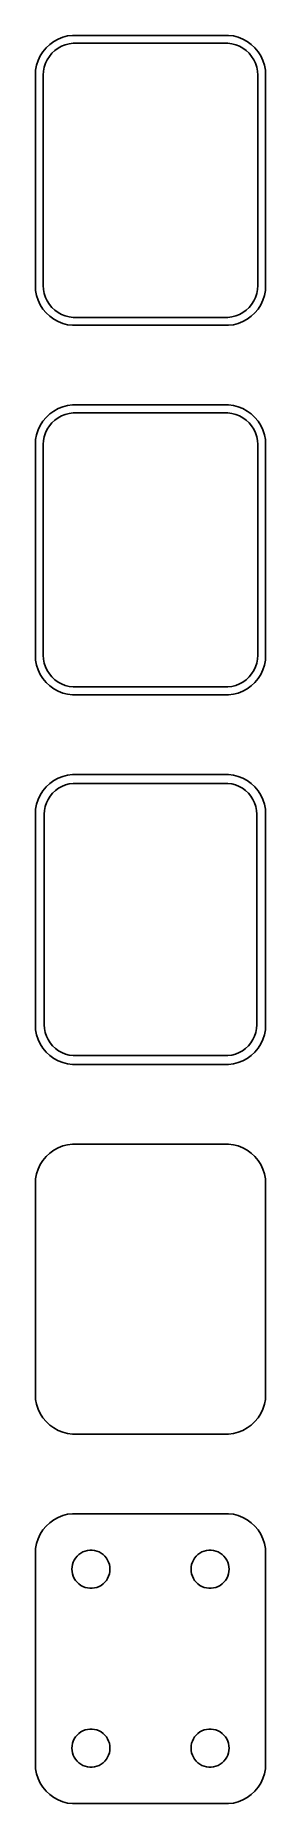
# Model space of a CAD drawing. Header units: metres. Extents: x -14 to 14, y 168 to 390.
import ezdxf

# ---------------------------------------------------------------- set-up
doc = ezdxf.new("R2010")
doc.units = ezdxf.units.M

msp = doc.modelspace()

# ---------------------------------------------------------------- linework, layer by layer
for p, q in [((-12.1791, 389.472), (-12.6871, 389.103)), ((-11.6289, 389.774), (-12.1791, 389.472)), ((-11.0451, 390.005), (-11.6289, 389.774)), ((-10.4369, 390.161), (-11.0451, 390.005)), ((-9.81395, 390.24), (-10.4369, 390.161)), ((9.81395, 390.24), (-9.81395, 390.24)), ((10.4369, 390.161), (9.81395, 390.24)), ((11.0451, 390.005), (10.4369, 390.161)), ((11.6289, 389.774), (11.0451, 390.005)), ((12.1791, 389.472), (11.6289, 389.774)), ((12.6871, 389.103), (12.1791, 389.472)), ((-13.8815, 387.659), (-14.1489, 387.091)), ((-13.5451, 388.189), (-13.8815, 387.659)), ((-13.1448, 388.673), (-13.5451, 388.189)), ((-13.2191, 386.722), (-13.0052, 387.177)), ((-12.6871, 389.103), (-13.1448, 388.673)), ((-13.0052, 387.177), (-12.7361, 387.601)), ((-12.7361, 387.601), (-12.4159, 387.988)), ((-12.4159, 387.988), (-12.0497, 388.332)), ((-12.0497, 388.332), (-11.6433, 388.627)), ((-11.6433, 388.627), (-11.2031, 388.869)), ((-11.2031, 388.869), (-10.7361, 389.054)), ((-10.7361, 389.054), (-10.2495, 389.179)), ((-10.2495, 389.179), (-9.75116, 389.242)), ((-9.75116, 389.242), (9.75116, 389.242)), ((9.75116, 389.242), (10.2495, 389.179)), ((10.2495, 389.179), (10.7361, 389.054)), ((10.7361, 389.054), (11.2031, 388.869)), ((11.2031, 388.869), (11.6433, 388.627)), ((11.6433, 388.627), (12.0497, 388.332)), ((12.0497, 388.332), (12.4159, 387.988)), ((12.4159, 387.988), (12.7361, 387.601)), ((13.1448, 388.673), (12.6871, 389.103)), ((12.7361, 387.601), (13.0052, 387.177)), ((13.0052, 387.177), (13.2191, 386.722)), ((13.5451, 388.189), (13.1448, 388.673)), ((13.8815, 387.659), (13.5451, 388.189)), ((14.1489, 387.091), (13.8815, 387.659)), ((-14.4606, 385.877), (-14.5, 385.25)), ((-14.5, 385.25), (-14.5, 358.75)), ((-14.3429, 386.493), (-14.4606, 385.877)), ((-14.1489, 387.091), (-14.3429, 386.493)), ((-13.5, 385.25), (-13.4684, 385.751)), ((-13.5, 358.75), (-13.5, 385.25)), ((-13.4684, 385.751), (-13.3743, 386.245)), ((-13.3743, 386.245), (-13.2191, 386.722)), ((13.2191, 386.722), (13.3743, 386.245)), ((13.3743, 386.245), (13.4684, 385.751)), ((13.4684, 385.751), (13.5, 385.25)), ((13.5, 385.25), (13.5, 358.75)), ((14.3429, 386.493), (14.1489, 387.091)), ((14.4606, 385.877), (14.3429, 386.493)), ((14.5, 385.25), (14.4606, 385.877)), ((14.5, 358.75), (14.5, 385.25)), ((-14.5, 358.75), (-14.4606, 358.123)), ((-13.4684, 358.249), (-13.5, 358.75)), ((-13.3743, 357.755), (-13.4684, 358.249)), ((13.4684, 358.249), (13.3743, 357.755)), ((13.5, 358.75), (13.4684, 358.249)), ((14.4606, 358.123), (14.5, 358.75)), ((-14.4606, 358.123), (-14.3429, 357.507)), ((-14.3429, 357.507), (-14.1489, 356.909)), ((-14.1489, 356.909), (-13.8815, 356.341)), ((-13.8815, 356.341), (-13.5451, 355.811)), ((-13.2191, 357.278), (-13.3743, 357.755)), ((-13.0052, 356.823), (-13.2191, 357.278)), ((-12.7361, 356.399), (-13.0052, 356.823)), ((-12.4159, 356.012), (-12.7361, 356.399)), ((-12.0497, 355.668), (-12.4159, 356.012)), ((12.4159, 356.012), (12.0497, 355.668)), ((12.7361, 356.399), (12.4159, 356.012)), ((13.0052, 356.823), (12.7361, 356.399)), ((13.2191, 357.278), (13.0052, 356.823)), ((13.3743, 357.755), (13.2191, 357.278)), ((13.5451, 355.811), (13.8815, 356.341)), ((13.8815, 356.341), (14.1489, 356.909)), ((14.1489, 356.909), (14.3429, 357.507)), ((14.3429, 357.507), (14.4606, 358.123)), ((-13.5451, 355.811), (-13.1448, 355.327)), ((-13.1448, 355.327), (-12.6871, 354.897)), ((-12.6871, 354.897), (-12.1791, 354.528)), ((-12.1791, 354.528), (-11.6289, 354.226)), ((-11.6433, 355.373), (-12.0497, 355.668)), ((-11.2031, 355.131), (-11.6433, 355.373)), ((-11.6289, 354.226), (-11.0451, 353.995)), ((-10.7361, 354.946), (-11.2031, 355.131)), ((-11.0451, 353.995), (-10.4369, 353.839)), ((-10.2495, 354.821), (-10.7361, 354.946)), ((-10.4369, 353.839), (-9.81395, 353.76)), ((-9.75116, 354.758), (-10.2495, 354.821)), ((-9.81395, 353.76), (9.81395, 353.76)), ((9.75116, 354.758), (-9.75116, 354.758)), ((10.2495, 354.821), (9.75116, 354.758)), ((9.81395, 353.76), (10.4369, 353.839)), ((10.7361, 354.946), (10.2495, 354.821)), ((10.4369, 353.839), (11.0451, 353.995)), ((11.2031, 355.131), (10.7361, 354.946)), ((11.0451, 353.995), (11.6289, 354.226)), ((11.6433, 355.373), (11.2031, 355.131)), ((11.6289, 354.226), (12.1791, 354.528)), ((12.0497, 355.668), (11.6433, 355.373)), ((12.1791, 354.528), (12.6871, 354.897)), ((12.6871, 354.897), (13.1448, 355.327)), ((13.1448, 355.327), (13.5451, 355.811)), ((-12.1791, 342.972), (-12.6871, 342.603)), ((-11.6289, 343.274), (-12.1791, 342.972)), ((-11.0451, 343.505), (-11.6289, 343.274)), ((-10.4369, 343.661), (-11.0451, 343.505)), ((-10.7361, 342.554), (-10.2495, 342.679)), ((-9.81395, 343.74), (-10.4369, 343.661)), ((-10.2495, 342.679), (-9.75116, 342.742)), ((9.81395, 343.74), (-9.81395, 343.74)), ((-9.75116, 342.742), (9.75116, 342.742)), ((9.75116, 342.742), (10.2495, 342.679)), ((10.4369, 343.661), (9.81395, 343.74)), ((10.2495, 342.679), (10.7361, 342.554)), ((11.0451, 343.505), (10.4369, 343.661)), ((11.6289, 343.274), (11.0451, 343.505)), ((12.1791, 342.972), (11.6289, 343.274)), ((12.6871, 342.603), (12.1791, 342.972)), ((-14.1489, 340.591), (-14.3429, 339.993)), ((-13.8815, 341.159), (-14.1489, 340.591)), ((-13.5451, 341.689), (-13.8815, 341.159)), ((-13.1448, 342.173), (-13.5451, 341.689)), ((-13.2191, 340.222), (-13.0052, 340.677)), ((-12.6871, 342.603), (-13.1448, 342.173)), ((-13.0052, 340.677), (-12.7361, 341.101)), ((-12.7361, 341.101), (-12.4159, 341.488)), ((-12.4159, 341.488), (-12.0497, 341.832)), ((-12.0497, 341.832), (-11.6433, 342.127)), ((-11.6433, 342.127), (-11.2031, 342.369)), ((-11.2031, 342.369), (-10.7361, 342.554)), ((10.7361, 342.554), (11.2031, 342.369)), ((11.2031, 342.369), (11.6433, 342.127)), ((11.6433, 342.127), (12.0497, 341.832)), ((12.0497, 341.832), (12.4159, 341.488)), ((12.4159, 341.488), (12.7361, 341.101)), ((13.1448, 342.173), (12.6871, 342.603)), ((12.7361, 341.101), (13.0052, 340.677)), ((13.0052, 340.677), (13.2191, 340.222)), ((13.5451, 341.689), (13.1448, 342.173)), ((13.8815, 341.159), (13.5451, 341.689)), ((14.1489, 340.591), (13.8815, 341.159)), ((14.3429, 339.993), (14.1489, 340.591)), ((-14.4606, 339.377), (-14.5, 338.75)), ((-14.5, 338.75), (-14.5, 312.25)), ((-14.3429, 339.993), (-14.4606, 339.377)), ((-13.5, 338.75), (-13.4684, 339.251)), ((-13.5, 312.25), (-13.5, 338.75)), ((-13.4684, 339.251), (-13.3743, 339.745)), ((-13.3743, 339.745), (-13.2191, 340.222)), ((13.2191, 340.222), (13.3743, 339.745)), ((13.3743, 339.745), (13.4684, 339.251)), ((13.4684, 339.251), (13.5, 338.75)), ((13.5, 338.75), (13.5, 312.25)), ((14.4606, 339.377), (14.3429, 339.993)), ((14.5, 338.75), (14.4606, 339.377)), ((14.5, 312.25), (14.5, 338.75)), ((-14.5, 312.25), (-14.4606, 311.623)), ((-14.4606, 311.623), (-14.3429, 311.007)), ((-13.4684, 311.749), (-13.5, 312.25)), ((-13.3743, 311.255), (-13.4684, 311.749)), ((13.4684, 311.749), (13.3743, 311.255)), ((13.5, 312.25), (13.4684, 311.749)), ((14.3429, 311.007), (14.4606, 311.623)), ((14.4606, 311.623), (14.5, 312.25)), ((-14.3429, 311.007), (-14.1489, 310.409)), ((-14.1489, 310.409), (-13.8815, 309.841)), ((-13.8815, 309.841), (-13.5451, 309.311)), ((-13.5451, 309.311), (-13.1448, 308.827)), ((-13.2191, 310.778), (-13.3743, 311.255)), ((-13.0052, 310.323), (-13.2191, 310.778)), ((-12.7361, 309.899), (-13.0052, 310.323)), ((-12.4159, 309.512), (-12.7361, 309.899)), ((-12.0497, 309.168), (-12.4159, 309.512)), ((12.4159, 309.512), (12.0497, 309.168)), ((12.7361, 309.899), (12.4159, 309.512)), ((13.0052, 310.323), (12.7361, 309.899)), ((13.2191, 310.778), (13.0052, 310.323)), ((13.1448, 308.827), (13.5451, 309.311)), ((13.3743, 311.255), (13.2191, 310.778)), ((13.5451, 309.311), (13.8815, 309.841)), ((13.8815, 309.841), (14.1489, 310.409)), ((14.1489, 310.409), (14.3429, 311.007)), ((-13.1448, 308.827), (-12.6871, 308.397)), ((-12.6871, 308.397), (-12.1791, 308.028)), ((-12.1791, 308.028), (-11.6289, 307.726)), ((-11.6433, 308.873), (-12.0497, 309.168)), ((-11.2031, 308.631), (-11.6433, 308.873)), ((-11.6289, 307.726), (-11.0451, 307.495)), ((-10.7361, 308.446), (-11.2031, 308.631)), ((-11.0451, 307.495), (-10.4369, 307.339)), ((-10.2495, 308.321), (-10.7361, 308.446)), ((-10.4369, 307.339), (-9.81395, 307.26)), ((-9.75116, 308.258), (-10.2495, 308.321)), ((-9.81395, 307.26), (9.81395, 307.26)), ((9.75116, 308.258), (-9.75116, 308.258)), ((10.2495, 308.321), (9.75116, 308.258)), ((9.81395, 307.26), (10.4369, 307.339)), ((10.7361, 308.446), (10.2495, 308.321)), ((10.4369, 307.339), (11.0451, 307.495)), ((11.2031, 308.631), (10.7361, 308.446)), ((11.0451, 307.495), (11.6289, 307.726)), ((11.6433, 308.873), (11.2031, 308.631)), ((11.6289, 307.726), (12.1791, 308.028)), ((12.0497, 309.168), (11.6433, 308.873)), ((12.1791, 308.028), (12.6871, 308.397)), ((12.6871, 308.397), (13.1448, 308.827)), ((-12.6871, 296.103), (-13.1448, 295.673)), ((-12.1791, 296.472), (-12.6871, 296.103)), ((-11.6289, 296.774), (-12.1791, 296.472)), ((-11.0451, 297.005), (-11.6289, 296.774)), ((-11.1489, 295.754), (-10.6967, 295.933)), ((-10.4369, 297.161), (-11.0451, 297.005)), ((-10.6967, 295.933), (-10.2256, 296.054)), ((-9.81395, 297.24), (-10.4369, 297.161)), ((-10.2256, 296.054), (-9.74316, 296.115)), ((9.81395, 297.24), (-9.81395, 297.24)), ((-9.74316, 296.115), (9.74316, 296.115)), ((9.74316, 296.115), (10.2256, 296.054)), ((10.4369, 297.161), (9.81395, 297.24)), ((10.2256, 296.054), (10.6967, 295.933)), ((11.0451, 297.005), (10.4369, 297.161)), ((10.6967, 295.933), (11.1489, 295.754)), ((11.6289, 296.774), (11.0451, 297.005)), ((12.1791, 296.472), (11.6289, 296.774)), ((12.6871, 296.103), (12.1791, 296.472)), ((13.1448, 295.673), (12.6871, 296.103)), ((-14.1489, 294.091), (-14.3429, 293.493)), ((-13.8815, 294.659), (-14.1489, 294.091)), ((-13.5451, 295.189), (-13.8815, 294.659)), ((-13.1448, 295.673), (-13.5451, 295.189)), ((-13.251, 293.213), (-13.1007, 293.676)), ((-13.1007, 293.676), (-12.8936, 294.116)), ((-12.8936, 294.116), (-12.633, 294.526)), ((-12.633, 294.526), (-12.323, 294.901)), ((-12.323, 294.901), (-11.9685, 295.234)), ((-11.9685, 295.234), (-11.5751, 295.52)), ((-11.5751, 295.52), (-11.1489, 295.754)), ((11.1489, 295.754), (11.5751, 295.52)), ((11.5751, 295.52), (11.9685, 295.234)), ((11.9685, 295.234), (12.323, 294.901)), ((12.323, 294.901), (12.633, 294.526)), ((12.633, 294.526), (12.8936, 294.116)), ((12.8936, 294.116), (13.1007, 293.676)), ((13.1007, 293.676), (13.251, 293.213)), ((13.5451, 295.189), (13.1448, 295.673)), ((13.8815, 294.659), (13.5451, 295.189)), ((14.1489, 294.091), (13.8815, 294.659)), ((14.3429, 293.493), (14.1489, 294.091)), ((-14.4606, 292.877), (-14.5, 292.25)), ((-14.5, 292.25), (-14.5, 265.75)), ((-14.3429, 293.493), (-14.4606, 292.877)), ((-13.3726, 292.25), (-13.3421, 292.735)), ((-13.3726, 265.75), (-13.3726, 292.25)), ((-13.3421, 292.735), (-13.251, 293.213)), ((13.251, 293.213), (13.3421, 292.735)), ((13.3421, 292.735), (13.3726, 292.25)), ((13.3726, 292.25), (13.3726, 265.75)), ((14.4606, 292.877), (14.3429, 293.493)), ((14.5, 292.25), (14.4606, 292.877)), ((14.5, 265.75), (14.5, 292.25)), ((-14.5, 265.75), (-14.4606, 265.123)), ((-14.4606, 265.123), (-14.3429, 264.507)), ((-13.3421, 265.265), (-13.3726, 265.75)), ((-13.251, 264.787), (-13.3421, 265.265)), ((-13.1007, 264.324), (-13.251, 264.787)), ((13.251, 264.787), (13.1007, 264.324)), ((13.3421, 265.265), (13.251, 264.787)), ((13.3726, 265.75), (13.3421, 265.265)), ((14.3429, 264.507), (14.4606, 265.123)), ((14.4606, 265.123), (14.5, 265.75)), ((-14.3429, 264.507), (-14.1489, 263.909)), ((-14.1489, 263.909), (-13.8815, 263.341)), ((-13.8815, 263.341), (-13.5451, 262.811)), ((-13.5451, 262.811), (-13.1448, 262.327)), ((-12.8936, 263.884), (-13.1007, 264.324)), ((-12.633, 263.474), (-12.8936, 263.884)), ((-12.323, 263.099), (-12.633, 263.474)), ((-11.9685, 262.766), (-12.323, 263.099)), ((-11.5751, 262.48), (-11.9685, 262.766)), ((11.9685, 262.766), (11.5751, 262.48)), ((12.323, 263.099), (11.9685, 262.766)), ((12.633, 263.474), (12.323, 263.099)), ((12.8936, 263.884), (12.633, 263.474)), ((13.1007, 264.324), (12.8936, 263.884)), ((13.1448, 262.327), (13.5451, 262.811)), ((13.5451, 262.811), (13.8815, 263.341)), ((13.8815, 263.341), (14.1489, 263.909)), ((14.1489, 263.909), (14.3429, 264.507)), ((-13.1448, 262.327), (-12.6871, 261.897)), ((-12.6871, 261.897), (-12.1791, 261.528)), ((-12.1791, 261.528), (-11.6289, 261.226)), ((-11.6289, 261.226), (-11.0451, 260.995)), ((-11.1489, 262.246), (-11.5751, 262.48)), ((-10.6967, 262.067), (-11.1489, 262.246)), ((-11.0451, 260.995), (-10.4369, 260.839)), ((-10.2256, 261.946), (-10.6967, 262.067)), ((-10.4369, 260.839), (-9.81395, 260.76)), ((-9.74316, 261.885), (-10.2256, 261.946)), ((-9.81395, 260.76), (9.81395, 260.76)), ((9.74316, 261.885), (-9.74316, 261.885)), ((10.2256, 261.946), (9.74316, 261.885)), ((9.81395, 260.76), (10.4369, 260.839)), ((10.6967, 262.067), (10.2256, 261.946)), ((10.4369, 260.839), (11.0451, 260.995)), ((11.1489, 262.246), (10.6967, 262.067)), ((11.0451, 260.995), (11.6289, 261.226)), ((11.5751, 262.48), (11.1489, 262.246)), ((11.6289, 261.226), (12.1791, 261.528)), ((12.1791, 261.528), (12.6871, 261.897)), ((12.6871, 261.897), (13.1448, 262.327)), ((-12.6871, 249.603), (-13.1448, 249.173)), ((-12.1791, 249.972), (-12.6871, 249.603)), ((-11.6289, 250.274), (-12.1791, 249.972)), ((-11.0451, 250.505), (-11.6289, 250.274)), ((-10.4369, 250.661), (-11.0451, 250.505)), ((-9.81395, 250.74), (-10.4369, 250.661)), ((9.81395, 250.74), (-9.81395, 250.74)), ((10.4369, 250.661), (9.81395, 250.74)), ((11.0451, 250.505), (10.4369, 250.661)), ((11.6289, 250.274), (11.0451, 250.505)), ((12.1791, 249.972), (11.6289, 250.274)), ((12.6871, 249.603), (12.1791, 249.972)), ((13.1448, 249.173), (12.6871, 249.603)), ((-14.3429, 246.993), (-14.4606, 246.377)), ((-14.1489, 247.591), (-14.3429, 246.993)), ((-13.8815, 248.159), (-14.1489, 247.591)), ((-13.5451, 248.689), (-13.8815, 248.159)), ((-13.1448, 249.173), (-13.5451, 248.689)), ((13.5451, 248.689), (13.1448, 249.173)), ((13.8815, 248.159), (13.5451, 248.689)), ((14.1489, 247.591), (13.8815, 248.159)), ((14.3429, 246.993), (14.1489, 247.591)), ((14.4606, 246.377), (14.3429, 246.993)), ((-14.4606, 246.377), (-14.5, 245.75)), ((-14.5, 245.75), (-14.5, 219.25)), ((14.5, 245.75), (14.4606, 246.377)), ((14.5, 219.25), (14.5, 245.75)), ((-14.5, 219.25), (-14.4606, 218.623)), ((-14.4606, 218.623), (-14.3429, 218.007)), ((14.3429, 218.007), (14.4606, 218.623)), ((14.4606, 218.623), (14.5, 219.25)), ((-14.3429, 218.007), (-14.1489, 217.409)), ((-14.1489, 217.409), (-13.8815, 216.841)), ((-13.8815, 216.841), (-13.5451, 216.311)), ((-13.5451, 216.311), (-13.1448, 215.827)), ((-13.1448, 215.827), (-12.6871, 215.397)), ((12.6871, 215.397), (13.1448, 215.827)), ((13.1448, 215.827), (13.5451, 216.311)), ((13.5451, 216.311), (13.8815, 216.841)), ((13.8815, 216.841), (14.1489, 217.409)), ((14.1489, 217.409), (14.3429, 218.007)), ((-12.6871, 215.397), (-12.1791, 215.028)), ((-12.1791, 215.028), (-11.6289, 214.726)), ((-11.6289, 214.726), (-11.0451, 214.495)), ((-11.0451, 214.495), (-10.4369, 214.339)), ((-10.4369, 214.339), (-9.81395, 214.26)), ((-9.81395, 214.26), (9.81395, 214.26)), ((9.81395, 214.26), (10.4369, 214.339)), ((10.4369, 214.339), (11.0451, 214.495)), ((11.0451, 214.495), (11.6289, 214.726)), ((11.6289, 214.726), (12.1791, 215.028)), ((12.1791, 215.028), (12.6871, 215.397)), ((-13.1448, 202.673), (-13.5451, 202.189)), ((-12.6871, 203.103), (-13.1448, 202.673)), ((-12.1791, 203.472), (-12.6871, 203.103)), ((-11.6289, 203.774), (-12.1791, 203.472)), ((-11.0451, 204.005), (-11.6289, 203.774)), ((-10.4369, 204.161), (-11.0451, 204.005)), ((-9.81395, 204.24), (-10.4369, 204.161)), ((9.81395, 204.24), (-9.81395, 204.24)), ((10.4369, 204.161), (9.81395, 204.24)), ((11.0451, 204.005), (10.4369, 204.161)), ((11.6289, 203.774), (11.0451, 204.005)), ((12.1791, 203.472), (11.6289, 203.774)), ((12.6871, 203.103), (12.1791, 203.472)), ((13.1448, 202.673), (12.6871, 203.103)), ((13.5451, 202.189), (13.1448, 202.673)), ((-14.3429, 200.493), (-14.4606, 199.877)), ((-14.1489, 201.091), (-14.3429, 200.493)), ((-13.8815, 201.659), (-14.1489, 201.091)), ((-13.5451, 202.189), (-13.8815, 201.659)), ((13.8815, 201.659), (13.5451, 202.189)), ((14.1489, 201.091), (13.8815, 201.659)), ((14.3429, 200.493), (14.1489, 201.091)), ((14.4606, 199.877), (14.3429, 200.493)), ((-14.4606, 199.877), (-14.5, 199.25)), ((-14.5, 199.25), (-14.5, 172.75)), ((-9.82458, 197.847), (-9.73146, 198.133)), ((-9.73146, 198.133), (-9.60313, 198.406)), ((-9.60313, 198.406), (-9.44164, 198.661)), ((-9.44164, 198.661), (-9.24951, 198.893)), ((-9.24951, 198.893), (-9.02982, 199.099)), ((-9.02982, 199.099), (-8.78598, 199.276)), ((-8.78598, 199.276), (-8.52187, 199.422)), ((-8.52187, 199.422), (-8.24164, 199.533)), ((-8.24164, 199.533), (-7.94971, 199.607)), ((-7.94971, 199.607), (-7.6507, 199.645)), ((-7.6507, 199.645), (-7.34929, 199.645)), ((-7.34929, 199.645), (-7.05028, 199.607)), ((-7.05028, 199.607), (-6.75835, 199.533)), ((-6.75835, 199.533), (-6.47812, 199.422)), ((-6.47812, 199.422), (-6.214, 199.276)), ((-6.214, 199.276), (-5.97017, 199.099)), ((-5.97017, 199.099), (-5.75047, 198.893)), ((-5.75047, 198.893), (-5.55835, 198.661)), ((-5.55835, 198.661), (-5.39685, 198.406)), ((-5.39685, 198.406), (-5.26852, 198.133)), ((-5.26852, 198.133), (-5.1754, 197.847)), ((5.1754, 197.847), (5.26852, 198.133)), ((5.26852, 198.133), (5.39685, 198.406)), ((5.39685, 198.406), (5.55835, 198.661)), ((5.55835, 198.661), (5.75047, 198.893)), ((5.75047, 198.893), (5.97017, 199.099)), ((5.97017, 199.099), (6.214, 199.276)), ((6.214, 199.276), (6.47812, 199.422)), ((6.47812, 199.422), (6.75835, 199.533)), ((6.75835, 199.533), (7.05028, 199.607)), ((7.05028, 199.607), (7.34929, 199.645)), ((7.34929, 199.645), (7.6507, 199.645)), ((7.6507, 199.645), (7.94971, 199.607)), ((7.94971, 199.607), (8.24164, 199.533)), ((8.24164, 199.533), (8.52187, 199.422)), ((8.52187, 199.422), (8.78598, 199.276)), ((8.78598, 199.276), (9.02982, 199.099)), ((9.02982, 199.099), (9.24951, 198.893)), ((9.24951, 198.893), (9.44164, 198.661)), ((9.44164, 198.661), (9.60313, 198.406)), ((9.60313, 198.406), (9.73146, 198.133)), ((9.73146, 198.133), (9.82458, 197.847)), ((14.5, 199.25), (14.4606, 199.877)), ((14.5, 172.75), (14.5, 199.25)), ((-9.89999, 197.25), (-9.88107, 197.551)), ((-9.88107, 196.949), (-9.89999, 197.25)), ((-9.88107, 197.551), (-9.82458, 197.847)), ((-9.82458, 196.653), (-9.88107, 196.949)), ((-9.73146, 196.367), (-9.82458, 196.653)), ((-9.60313, 196.094), (-9.73146, 196.367)), ((-9.44164, 195.839), (-9.60313, 196.094)), ((-9.24951, 195.607), (-9.44164, 195.839)), ((-5.55835, 195.839), (-5.75047, 195.607)), ((-5.39685, 196.094), (-5.55835, 195.839)), ((-5.26852, 196.367), (-5.39685, 196.094)), ((-5.1754, 196.653), (-5.26852, 196.367)), ((-5.1754, 197.847), (-5.11891, 197.551)), ((-5.11891, 196.949), (-5.1754, 196.653)), ((-5.11891, 197.551), (-5.09999, 197.25)), ((-5.09999, 197.25), (-5.11891, 196.949)), ((5.09999, 197.25), (5.11891, 197.551)), ((5.11891, 196.949), (5.09999, 197.25)), ((5.11891, 197.551), (5.1754, 197.847)), ((5.1754, 196.653), (5.11891, 196.949)), ((5.26852, 196.367), (5.1754, 196.653)), ((5.39685, 196.094), (5.26852, 196.367)), ((5.55835, 195.839), (5.39685, 196.094)), ((5.75047, 195.607), (5.55835, 195.839)), ((9.44164, 195.839), (9.24951, 195.607)), ((9.60313, 196.094), (9.44164, 195.839)), ((9.73146, 196.367), (9.60313, 196.094)), ((9.82458, 196.653), (9.73146, 196.367)), ((9.82458, 197.847), (9.88107, 197.551)), ((9.88107, 196.949), (9.82458, 196.653)), ((9.88107, 197.551), (9.89999, 197.25)), ((9.89999, 197.25), (9.88107, 196.949)), ((-9.02982, 195.401), (-9.24951, 195.607)), ((-8.78598, 195.224), (-9.02982, 195.401)), ((-8.52187, 195.078), (-8.78598, 195.224)), ((-8.24164, 194.967), (-8.52187, 195.078)), ((-7.94971, 194.893), (-8.24164, 194.967)), ((-7.6507, 194.855), (-7.94971, 194.893)), ((-7.34929, 194.855), (-7.6507, 194.855)), ((-7.05028, 194.893), (-7.34929, 194.855)), ((-6.75835, 194.967), (-7.05028, 194.893)), ((-6.47812, 195.078), (-6.75835, 194.967)), ((-6.214, 195.224), (-6.47812, 195.078)), ((-5.97017, 195.401), (-6.214, 195.224)), ((-5.75047, 195.607), (-5.97017, 195.401)), ((5.97017, 195.401), (5.75047, 195.607)), ((6.214, 195.224), (5.97017, 195.401)), ((6.47812, 195.078), (6.214, 195.224)), ((6.75835, 194.967), (6.47812, 195.078)), ((7.05028, 194.893), (6.75835, 194.967)), ((7.34929, 194.855), (7.05028, 194.893)), ((7.6507, 194.855), (7.34929, 194.855)), ((7.94971, 194.893), (7.6507, 194.855)), ((8.24164, 194.967), (7.94971, 194.893)), ((8.52187, 195.078), (8.24164, 194.967)), ((8.78598, 195.224), (8.52187, 195.078)), ((9.02982, 195.401), (8.78598, 195.224)), ((9.24951, 195.607), (9.02982, 195.401)), ((-9.73146, 175.633), (-9.60313, 175.906)), ((-9.60313, 175.906), (-9.44164, 176.161)), ((-9.44164, 176.161), (-9.24951, 176.393)), ((-9.24951, 176.393), (-9.02982, 176.599)), ((-9.02982, 176.599), (-8.78598, 176.776)), ((-8.78598, 176.776), (-8.52187, 176.922)), ((-8.52187, 176.922), (-8.24164, 177.033)), ((-8.24164, 177.033), (-7.94971, 177.107)), ((-7.94971, 177.107), (-7.6507, 177.145)), ((-7.6507, 177.145), (-7.34929, 177.145)), ((-7.34929, 177.145), (-7.05028, 177.107)), ((-7.05028, 177.107), (-6.75835, 177.033)), ((-6.75835, 177.033), (-6.47812, 176.922)), ((-6.47812, 176.922), (-6.214, 176.776)), ((-6.214, 176.776), (-5.97017, 176.599)), ((-5.97017, 176.599), (-5.75047, 176.393)), ((-5.75047, 176.393), (-5.55835, 176.161)), ((-5.55835, 176.161), (-5.39685, 175.906)), ((-5.39685, 175.906), (-5.26852, 175.633)), ((5.26852, 175.633), (5.39685, 175.906)), ((5.39685, 175.906), (5.55835, 176.161)), ((5.55835, 176.161), (5.75047, 176.393)), ((5.75047, 176.393), (5.97017, 176.599)), ((5.97017, 176.599), (6.214, 176.776)), ((6.214, 176.776), (6.47812, 176.922)), ((6.47812, 176.922), (6.75835, 177.033)), ((6.75835, 177.033), (7.05028, 177.107)), ((7.05028, 177.107), (7.34929, 177.145)), ((7.34929, 177.145), (7.6507, 177.145)), ((7.6507, 177.145), (7.94971, 177.107)), ((7.94971, 177.107), (8.24164, 177.033)), ((8.24164, 177.033), (8.52187, 176.922)), ((8.52187, 176.922), (8.78598, 176.776)), ((8.78598, 176.776), (9.02982, 176.599)), ((9.02982, 176.599), (9.24951, 176.393)), ((9.24951, 176.393), (9.44164, 176.161)), ((9.44164, 176.161), (9.60313, 175.906)), ((9.60313, 175.906), (9.73146, 175.633)), ((-9.89999, 174.75), (-9.88107, 175.051)), ((-9.88107, 174.449), (-9.89999, 174.75)), ((-9.88107, 175.051), (-9.82458, 175.347)), ((-9.82458, 174.153), (-9.88107, 174.449)), ((-9.82458, 175.347), (-9.73146, 175.633)), ((-9.73146, 173.867), (-9.82458, 174.153)), ((-9.60313, 173.594), (-9.73146, 173.867)), ((-9.44164, 173.339), (-9.60313, 173.594)), ((-5.39685, 173.594), (-5.55835, 173.339)), ((-5.26852, 173.867), (-5.39685, 173.594)), ((-5.26852, 175.633), (-5.1754, 175.347)), ((-5.1754, 174.153), (-5.26852, 173.867)), ((-5.1754, 175.347), (-5.11891, 175.051)), ((-5.11891, 174.449), (-5.1754, 174.153)), ((-5.11891, 175.051), (-5.09999, 174.75)), ((-5.09999, 174.75), (-5.11891, 174.449)), ((5.09999, 174.75), (5.11891, 175.051)), ((5.11891, 174.449), (5.09999, 174.75)), ((5.11891, 175.051), (5.1754, 175.347)), ((5.1754, 174.153), (5.11891, 174.449)), ((5.1754, 175.347), (5.26852, 175.633)), ((5.26852, 173.867), (5.1754, 174.153)), ((5.39685, 173.594), (5.26852, 173.867)), ((5.55835, 173.339), (5.39685, 173.594)), ((9.60313, 173.594), (9.44164, 173.339)), ((9.73146, 173.867), (9.60313, 173.594)), ((9.73146, 175.633), (9.82458, 175.347)), ((9.82458, 174.153), (9.73146, 173.867)), ((9.82458, 175.347), (9.88107, 175.051)), ((9.88107, 174.449), (9.82458, 174.153)), ((9.88107, 175.051), (9.89999, 174.75)), ((9.89999, 174.75), (9.88107, 174.449)), ((-14.5, 172.75), (-14.4606, 172.123)), ((-14.4606, 172.123), (-14.3429, 171.507)), ((-14.3429, 171.507), (-14.1489, 170.909)), ((-9.24951, 173.107), (-9.44164, 173.339)), ((-9.02982, 172.901), (-9.24951, 173.107)), ((-8.78598, 172.724), (-9.02982, 172.901)), ((-8.52187, 172.578), (-8.78598, 172.724)), ((-8.24164, 172.467), (-8.52187, 172.578)), ((-7.94971, 172.393), (-8.24164, 172.467)), ((-7.6507, 172.355), (-7.94971, 172.393)), ((-7.34929, 172.355), (-7.6507, 172.355)), ((-7.05028, 172.393), (-7.34929, 172.355)), ((-6.75835, 172.467), (-7.05028, 172.393)), ((-6.47812, 172.578), (-6.75835, 172.467)), ((-6.214, 172.724), (-6.47812, 172.578)), ((-5.97017, 172.901), (-6.214, 172.724)), ((-5.75047, 173.107), (-5.97017, 172.901)), ((-5.55835, 173.339), (-5.75047, 173.107)), ((5.75047, 173.107), (5.55835, 173.339)), ((5.97017, 172.901), (5.75047, 173.107)), ((6.214, 172.724), (5.97017, 172.901)), ((6.47812, 172.578), (6.214, 172.724)), ((6.75835, 172.467), (6.47812, 172.578)), ((7.05028, 172.393), (6.75835, 172.467)), ((7.34929, 172.355), (7.05028, 172.393)), ((7.6507, 172.355), (7.34929, 172.355)), ((7.94971, 172.393), (7.6507, 172.355)), ((8.24164, 172.467), (7.94971, 172.393)), ((8.52187, 172.578), (8.24164, 172.467)), ((8.78598, 172.724), (8.52187, 172.578)), ((9.02982, 172.901), (8.78598, 172.724)), ((9.24951, 173.107), (9.02982, 172.901)), ((9.44164, 173.339), (9.24951, 173.107)), ((14.1489, 170.909), (14.3429, 171.507)), ((14.3429, 171.507), (14.4606, 172.123)), ((14.4606, 172.123), (14.5, 172.75)), ((-14.1489, 170.909), (-13.8815, 170.341)), ((-13.8815, 170.341), (-13.5451, 169.811)), ((-13.5451, 169.811), (-13.1448, 169.327)), ((-13.1448, 169.327), (-12.6871, 168.897)), ((12.6871, 168.897), (13.1448, 169.327)), ((13.1448, 169.327), (13.5451, 169.811)), ((13.5451, 169.811), (13.8815, 170.341)), ((13.8815, 170.341), (14.1489, 170.909)), ((-12.6871, 168.897), (-12.1791, 168.528)), ((-12.1791, 168.528), (-11.6289, 168.226)), ((-11.6289, 168.226), (-11.0451, 167.995)), ((-11.0451, 167.995), (-10.4369, 167.839)), ((-10.4369, 167.839), (-9.81395, 167.76)), ((-9.81395, 167.76), (9.81395, 167.76)), ((9.81395, 167.76), (10.4369, 167.839)), ((10.4369, 167.839), (11.0451, 167.995)), ((11.0451, 167.995), (11.6289, 168.226)), ((11.6289, 168.226), (12.1791, 168.528)), ((12.1791, 168.528), (12.6871, 168.897))]:
    msp.add_line(p, q)

doc.saveas('drawing.dxf')
